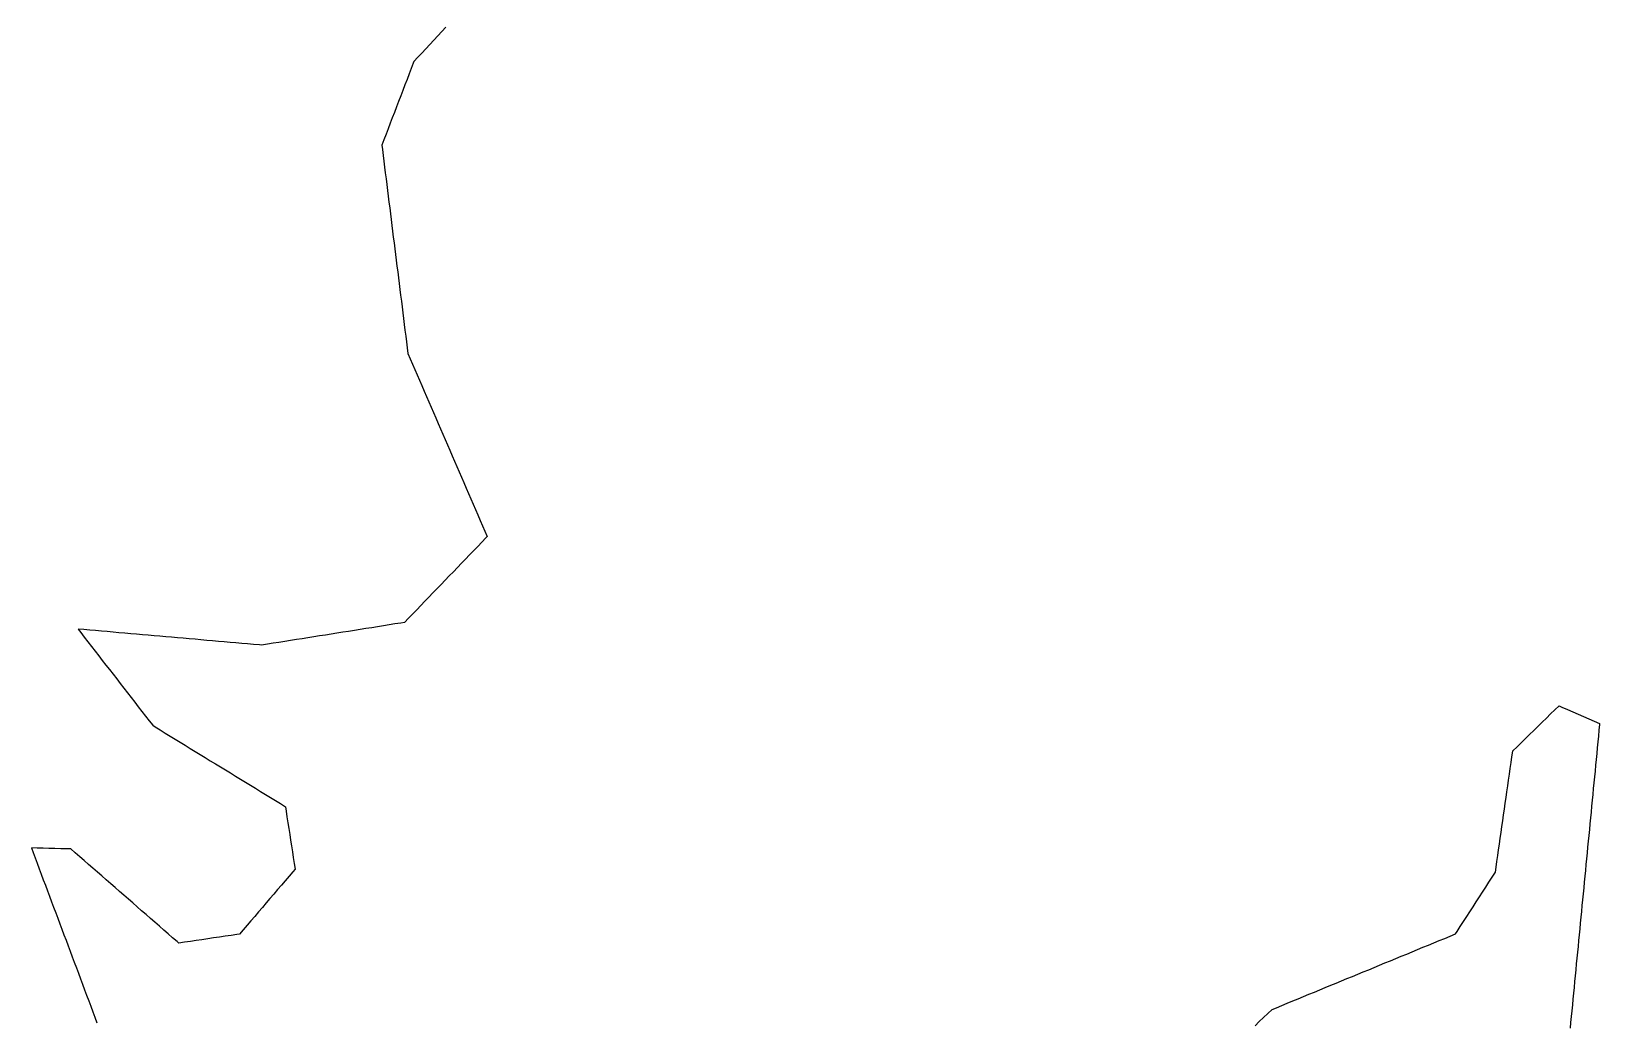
# Model space of a CAD drawing. Header units: millimetres. Extents: x 32 to 3054, y 42 to 5568.
# Drawn here: x 190.7 to 457.8, y 2965.5 to 3134.3 of the extents above; entities that cross this region are included whole.
import ezdxf

# ---------------------------------------------------------------- set-up
doc = ezdxf.new("R2010")
doc.units = ezdxf.units.MM
doc.layers.add('ALL_ISLANDS', color=7, linetype='Continuous')
doc.layers.add('OUTLINE_ISLAND_01', color=7, linetype='Continuous')

msp = doc.modelspace()

# ---------------------------------------------------------------- linework, layer by layer
at = {"layer": 'ALL_ISLANDS'}
for points in [[(261.279, 3134.9694), (260.5965, 3134.2386), (259.914, 3133.5077), (259.2315, 3132.7768), (258.549, 3132.046), (257.8664, 3131.3151), (257.1839, 3130.5842), (256.5014, 3129.8534), (255.8189, 3129.1225), (255.7269, 3128.8822), (255.3693, 3127.9483), (255.0117, 3127.0144), (254.6541, 3126.0805), (254.2965, 3125.1466), (253.9389, 3124.2127), (253.5814, 3123.2789), (253.2238, 3122.345), (252.8662, 3121.4111), (252.5086, 3120.4772), (252.151, 3119.5433), (251.7935, 3118.6095), (251.4359, 3117.6756), (251.0783, 3116.7417), (250.7207, 3115.8078), (250.3631, 3114.8739), (250.456, 3114.132), (250.5802, 3113.1397), (250.7044, 3112.1474), (250.8286, 3111.1552), (250.9529, 3110.1629), (251.0771, 3109.1707), (251.2013, 3108.1784), (251.3255, 3107.1862), (251.4497, 3106.1939), (251.5739, 3105.2017), (251.6981, 3104.2094), (251.8223, 3103.2171), (251.9465, 3102.2249), (252.0707, 3101.2326), (252.1949, 3100.2404), (252.3192, 3099.2481), (252.4434, 3098.2559), (252.5676, 3097.2636), (252.6918, 3096.2713), (252.816, 3095.2791), (252.9402, 3094.2868), (253.0644, 3093.2946), (253.1886, 3092.3023), (253.3128, 3091.3101), (253.437, 3090.3178), (253.5612, 3089.3256), (253.6855, 3088.3333), (253.8097, 3087.341), (253.9339, 3086.3488), (254.0581, 3085.3565), (254.1823, 3084.3643), (254.3065, 3083.372), (254.4307, 3082.3798), (254.5549, 3081.3875), (254.6791, 3080.3952), (254.8033, 3079.403), (255.1858, 3078.5207), (255.5835, 3077.6032), (255.9813, 3076.6857), (256.379, 3075.7682), (256.7767, 3074.8507), (257.1745, 3073.9332), (257.5722, 3073.0157), (257.9699, 3072.0982), (258.3677, 3071.1807), (258.7654, 3070.2632), (259.1631, 3069.3457), (259.5609, 3068.4282), (259.9586, 3067.5107), (260.3563, 3066.5932), (260.7541, 3065.6757), (261.1518, 3064.7582), (261.5495, 3063.8407), (261.9472, 3062.9232), (262.345, 3062.0057), (262.7427, 3061.0882), (263.1404, 3060.1707), (263.5382, 3059.2532), (263.9359, 3058.3356), (264.3336, 3057.4181), (264.7314, 3056.5006), (265.1291, 3055.5831), (265.5268, 3054.6656), (265.9246, 3053.7481), (266.3223, 3052.8306), (266.72, 3051.9131), (267.1178, 3050.9956), (267.5155, 3050.0781), (267.9132, 3049.1606), (268.311, 3048.2431), (268.0892, 3048.0127), (267.3957, 3047.2923), (266.7023, 3046.5718), (266.0088, 3045.8513), (265.3153, 3045.1308), (264.6219, 3044.4103), (263.9284, 3043.6898), (263.2349, 3042.9693), (262.5414, 3042.2489), (261.848, 3041.5284), (261.1545, 3040.8079), (260.461, 3040.0874), (259.7676, 3039.3669), (259.0741, 3038.6464), (258.3806, 3037.9259), (257.6872, 3037.2055), (256.9937, 3036.485), (256.3002, 3035.7645), (255.6067, 3035.044), (254.9133, 3034.3235), (254.2198, 3033.603), (253.5904, 3033.5032), (252.6028, 3033.3465), (251.6151, 3033.1898), (250.6275, 3033.0332), (249.6398, 3032.8765), (248.6522, 3032.7198), (247.6645, 3032.5632), (246.6769, 3032.4065), (245.6892, 3032.2498), (244.7016, 3032.0931), (243.7139, 3031.9365), (242.7263, 3031.7798), (241.7386, 3031.6231), (240.751, 3031.4664), (239.7633, 3031.3098), (238.7757, 3031.1531), (237.788, 3030.9964), (236.8004, 3030.8398), (235.8127, 3030.6831), (234.8251, 3030.5264), (233.8374, 3030.3697), (232.8498, 3030.2131), (231.8621, 3030.0564), (230.8745, 3029.8997), (229.8868, 3029.7431), (229.5058, 3029.7764), (228.5096, 3029.8636), (227.5134, 3029.9508), (226.5172, 3030.038), (225.521, 3030.1252), (224.5248, 3030.2124), (223.5286, 3030.2996), (222.5324, 3030.3868), (221.5363, 3030.474), (220.5401, 3030.5612), (219.5439, 3030.6484), (218.5477, 3030.7356), (217.5515, 3030.8228), (216.5553, 3030.91), (215.5591, 3030.9972), (214.5629, 3031.0844), (213.5667, 3031.1716), (212.5705, 3031.2588), (211.5744, 3031.346), (210.5782, 3031.4332), (209.582, 3031.5204), (208.5858, 3031.6076), (207.5896, 3031.6949), (206.5934, 3031.7821), (205.5972, 3031.8693), (204.601, 3031.9565), (203.6048, 3032.0437), (202.6086, 3032.1309), (201.6124, 3032.2181), (200.6163, 3032.3053), (199.6201, 3032.3925), (198.6239, 3032.4797), (199.0811, 3031.8904), (199.6942, 3031.1003), (200.3072, 3030.3103), (200.9202, 3029.5202), (201.5333, 3028.7302), (202.1463, 3027.9401), (202.7594, 3027.1501), (203.3724, 3026.36), (203.9854, 3025.57), (204.5985, 3024.7799), (205.2115, 3023.9899), (205.8246, 3023.1998), (206.4376, 3022.4098), (207.0506, 3021.6197), (207.6637, 3020.8297), (208.2767, 3020.0396), (208.8898, 3019.2496), (209.5028, 3018.4595), (210.1158, 3017.6695), (210.7289, 3016.8794), (211.3419, 3016.0894), (211.7796, 3015.8209), (212.632, 3015.298), (213.4844, 3014.7751), (214.3368, 3014.2522), (215.1892, 3013.7294), (216.0416, 3013.2065), (216.894, 3012.6836), (217.7464, 3012.1607), (218.5988, 3011.6378), (219.4512, 3011.1149), (220.3036, 3010.5921), (221.156, 3010.0692), (222.0084, 3009.5463), (222.8608, 3009.0234), (223.7132, 3008.5005), (224.5656, 3007.9776), (225.418, 3007.4548), (226.2704, 3006.9319), (227.1228, 3006.409), (227.9753, 3005.8861), (228.8277, 3005.3632), (229.6801, 3004.8403), (230.5325, 3004.3175), (231.3849, 3003.7946), (232.2373, 3003.2717), (233.0897, 3002.7488), (233.9421, 3002.2259), (234.0586, 3001.4765), (234.2123, 3000.4884), (234.366, 2999.5002), (234.5197, 2998.5121), (234.6733, 2997.524), (234.827, 2996.5359), (234.9807, 2995.5478), (235.1343, 2994.5596), (235.288, 2993.5715), (235.4417, 2992.5834), (235.5954, 2991.5953), (235.2172, 2991.1536), (234.5669, 2990.394), (233.9165, 2989.6344), (233.2661, 2988.8748), (232.6157, 2988.1152), (231.9653, 2987.3556), (231.315, 2986.596), (230.6646, 2985.8364), (230.0142, 2985.0767), (229.3638, 2984.3171), (228.7135, 2983.5575), (228.0631, 2982.7979), (227.4127, 2982.0383), (226.7623, 2981.2787), (226.1119, 2980.5191), (225.6738, 2980.4551), (224.6843, 2980.3105), (223.6948, 2980.1659), (222.7053, 2980.0213), (221.7158, 2979.8768), (220.7263, 2979.7322), (219.7368, 2979.5876), (218.7473, 2979.443), (217.7579, 2979.2985), (216.7684, 2979.1539), (215.7789, 2979.0093), (215.4908, 2979.2605), (214.7371, 2979.9177), (213.9833, 2980.5749), (213.2296, 2981.232), (212.4759, 2981.8892), (211.7222, 2982.5464), (210.9684, 2983.2036), (210.2147, 2983.8608), (209.461, 2984.518), (208.7073, 2985.1752), (207.9535, 2985.8324), (207.1998, 2986.4895), (206.4461, 2987.1467), (205.6924, 2987.8039), (204.9386, 2988.4611), (204.1849, 2989.1183), (203.4312, 2989.7755), (202.6775, 2990.4327), (201.9237, 2991.0899), (201.17, 2991.7471), (200.4163, 2992.4042), (199.6626, 2993.0614), (198.9088, 2993.7186), (198.1551, 2994.3758), (197.4014, 2995.033), (196.6755, 2995.0519), (195.6759, 2995.0779), (194.6762, 2995.1038), (193.6765, 2995.1298), (192.6769, 2995.1558), (191.6772, 2995.1818), (190.6776, 2995.2078), (190.9581, 2994.4601), (191.3095, 2993.5239), (191.6608, 2992.5876), (192.0122, 2991.6514), (192.3635, 2990.7151), (192.7148, 2989.7789), (193.0662, 2988.8426), (193.4175, 2987.9064), (193.7689, 2986.9701), (194.1202, 2986.0339), (194.4715, 2985.0977), (194.8229, 2984.1614), (195.1742, 2983.2252), (195.5256, 2982.2889), (195.8769, 2981.3527), (196.2283, 2980.4164), (196.5796, 2979.4802), (196.9309, 2978.5439), (197.2823, 2977.6077), (197.6336, 2976.6714), (197.985, 2975.7352), (198.3363, 2974.7989), (198.6877, 2973.8627), (199.039, 2972.9264), (199.3903, 2971.9902), (199.7417, 2971.0539), (200.093, 2970.1177), (200.4444, 2969.1815), (200.7957, 2968.2452), (201.1471, 2967.309), (201.4984, 2966.3727), (201.8497, 2965.4365)], [(399.072, 2964.9418), (399.797, 2965.6306), (400.5219, 2966.3194), (401.2469, 2967.0081), (401.9719, 2967.6969), (402.7122, 2968.0019), (403.6368, 2968.3829), (404.5614, 2968.7638), (405.486, 2969.1448), (406.4106, 2969.5258), (407.3352, 2969.9067), (408.2598, 2970.2877), (409.1844, 2970.6686), (410.109, 2971.0496), (411.0336, 2971.4306), (411.9581, 2971.8115), (412.8827, 2972.1925), (413.8073, 2972.5734), (414.7319, 2972.9544), (415.6565, 2973.3354), (416.5811, 2973.7163), (417.5057, 2974.0973), (418.4303, 2974.4782), (419.3549, 2974.8592), (420.2795, 2975.2401), (421.2041, 2975.6211), (422.1287, 2976.0021), (423.0532, 2976.383), (423.9778, 2976.764), (424.9024, 2977.1449), (425.827, 2977.5259), (426.7516, 2977.9069), (427.6762, 2978.2878), (428.6008, 2978.6688), (429.5254, 2979.0497), (430.45, 2979.4307), (431.3746, 2979.8117), (432.2992, 2980.1926), (433.2238, 2980.5736), (433.4902, 2980.9859), (434.0328, 2981.8259), (434.5755, 2982.6658), (435.1181, 2983.5058), (435.6608, 2984.3457), (436.2035, 2985.1857), (436.7461, 2986.0256), (437.2888, 2986.8656), (437.8315, 2987.7055), (438.3741, 2988.5455), (438.9168, 2989.3854), (439.4594, 2990.2254), (440.0021, 2991.0653), (440.1244, 2991.9181), (440.2662, 2992.908), (440.4081, 2993.8979), (440.55, 2994.8878), (440.6919, 2995.8777), (440.8338, 2996.8675), (440.9757, 2997.8574), (441.1176, 2998.8473), (441.2595, 2999.8372), (441.4014, 3000.8271), (441.5433, 3001.817), (441.6852, 3002.8068), (441.8271, 3003.7967), (441.969, 3004.7866), (442.1109, 3005.7765), (442.2528, 3006.7664), (442.3947, 3007.7562), (442.5366, 3008.7461), (442.6785, 3009.736), (442.8204, 3010.7259), (442.9623, 3011.7158), (442.9796, 3011.7328), (443.6946, 3012.432), (444.4095, 3013.1312), (445.1244, 3013.8304), (445.8393, 3014.5296), (446.5543, 3015.2288), (447.2692, 3015.928), (447.9841, 3016.6272), (448.699, 3017.3264), (449.414, 3018.0256), (450.1289, 3018.7248), (450.8438, 3019.424), (451.3505, 3019.2017), (452.2662, 3018.7999), (453.1819, 3018.3981), (454.0977, 3017.9963), (455.0134, 3017.5944), (455.9291, 3017.1926), (456.8448, 3016.7908), (457.7606, 3016.389), (457.7476, 3016.2559), (457.6511, 3015.2606), (457.5545, 3014.2653), (457.4579, 3013.2699), (457.3613, 3012.2746), (457.2647, 3011.2793), (457.1682, 3010.284), (457.0716, 3009.2886), (456.975, 3008.2933), (456.8784, 3007.298), (456.7819, 3006.3026), (456.6853, 3005.3073), (456.5887, 3004.312), (456.4921, 3003.3167), (456.3955, 3002.3213), (456.299, 3001.326), (456.2024, 3000.3307), (456.1058, 2999.3354), (456.0092, 2998.34), (455.9127, 2997.3447), (455.8161, 2996.3494), (455.7195, 2995.3541), (455.6229, 2994.3587), (455.5263, 2993.3634), (455.4298, 2992.3681), (455.3332, 2991.3728), (455.2366, 2990.3774), (455.14, 2989.3821), (455.0434, 2988.3868), (454.9469, 2987.3915), (454.8503, 2986.3961), (454.7537, 2985.4008), (454.6571, 2984.4055), (454.5606, 2983.4102), (454.464, 2982.4148), (454.3674, 2981.4195), (454.2708, 2980.4242), (454.1742, 2979.4289), (454.0777, 2978.4335), (453.9811, 2977.4382), (453.8845, 2976.4429), (453.7879, 2975.4476), (453.6913, 2974.4522), (453.5948, 2973.4569), (453.4982, 2972.4616), (453.4016, 2971.4663), (453.305, 2970.4709), (453.2085, 2969.4756), (453.1119, 2968.4803), (453.0153, 2967.485), (452.9187, 2966.4896), (452.8221, 2965.4943), (452.7256, 2964.499)]]:
    msp.add_lwpolyline(points, dxfattribs=at)
at = {"layer": 'OUTLINE_ISLAND_01'}
for points in [[(261.279, 3134.9694), (260.5965, 3134.2386), (259.914, 3133.5077), (259.2315, 3132.7768), (258.549, 3132.046), (257.8664, 3131.3151), (257.1839, 3130.5842), (256.5014, 3129.8534), (255.8189, 3129.1225), (255.7269, 3128.8822), (255.3693, 3127.9483), (255.0117, 3127.0144), (254.6541, 3126.0805), (254.2965, 3125.1466), (253.9389, 3124.2127), (253.5814, 3123.2789), (253.2238, 3122.345), (252.8662, 3121.4111), (252.5086, 3120.4772), (252.151, 3119.5433), (251.7935, 3118.6095), (251.4359, 3117.6756), (251.0783, 3116.7417), (250.7207, 3115.8078), (250.3631, 3114.8739), (250.456, 3114.132), (250.5802, 3113.1397), (250.7044, 3112.1474), (250.8286, 3111.1552), (250.9529, 3110.1629), (251.0771, 3109.1707), (251.2013, 3108.1784), (251.3255, 3107.1862), (251.4497, 3106.1939), (251.5739, 3105.2017), (251.6981, 3104.2094), (251.8223, 3103.2171), (251.9465, 3102.2249), (252.0707, 3101.2326), (252.1949, 3100.2404), (252.3192, 3099.2481), (252.4434, 3098.2559), (252.5676, 3097.2636), (252.6918, 3096.2713), (252.816, 3095.2791), (252.9402, 3094.2868), (253.0644, 3093.2946), (253.1886, 3092.3023), (253.3128, 3091.3101), (253.437, 3090.3178), (253.5612, 3089.3256), (253.6855, 3088.3333), (253.8097, 3087.341), (253.9339, 3086.3488), (254.0581, 3085.3565), (254.1823, 3084.3643), (254.3065, 3083.372), (254.4307, 3082.3798), (254.5549, 3081.3875), (254.6791, 3080.3952), (254.8033, 3079.403), (255.1858, 3078.5207), (255.5835, 3077.6032), (255.9813, 3076.6857), (256.379, 3075.7682), (256.7767, 3074.8507), (257.1745, 3073.9332), (257.5722, 3073.0157), (257.9699, 3072.0982), (258.3677, 3071.1807), (258.7654, 3070.2632), (259.1631, 3069.3457), (259.5609, 3068.4282), (259.9586, 3067.5107), (260.3563, 3066.5932), (260.7541, 3065.6757), (261.1518, 3064.7582), (261.5495, 3063.8407), (261.9472, 3062.9232), (262.345, 3062.0057), (262.7427, 3061.0882), (263.1404, 3060.1707), (263.5382, 3059.2532), (263.9359, 3058.3356), (264.3336, 3057.4181), (264.7314, 3056.5006), (265.1291, 3055.5831), (265.5268, 3054.6656), (265.9246, 3053.7481), (266.3223, 3052.8306), (266.72, 3051.9131), (267.1178, 3050.9956), (267.5155, 3050.0781), (267.9132, 3049.1606), (268.311, 3048.2431), (268.0892, 3048.0127), (267.3957, 3047.2923), (266.7023, 3046.5718), (266.0088, 3045.8513), (265.3153, 3045.1308), (264.6219, 3044.4103), (263.9284, 3043.6898), (263.2349, 3042.9693), (262.5414, 3042.2489), (261.848, 3041.5284), (261.1545, 3040.8079), (260.461, 3040.0874), (259.7676, 3039.3669), (259.0741, 3038.6464), (258.3806, 3037.9259), (257.6872, 3037.2055), (256.9937, 3036.485), (256.3002, 3035.7645), (255.6067, 3035.044), (254.9133, 3034.3235), (254.2198, 3033.603), (253.5904, 3033.5032), (252.6028, 3033.3465), (251.6151, 3033.1898), (250.6275, 3033.0332), (249.6398, 3032.8765), (248.6522, 3032.7198), (247.6645, 3032.5632), (246.6769, 3032.4065), (245.6892, 3032.2498), (244.7016, 3032.0931), (243.7139, 3031.9365), (242.7263, 3031.7798), (241.7386, 3031.6231), (240.751, 3031.4664), (239.7633, 3031.3098), (238.7757, 3031.1531), (237.788, 3030.9964), (236.8004, 3030.8398), (235.8127, 3030.6831), (234.8251, 3030.5264), (233.8374, 3030.3697), (232.8498, 3030.2131), (231.8621, 3030.0564), (230.8745, 3029.8997), (229.8868, 3029.7431), (229.5058, 3029.7764), (228.5096, 3029.8636), (227.5134, 3029.9508), (226.5172, 3030.038), (225.521, 3030.1252), (224.5248, 3030.2124), (223.5286, 3030.2996), (222.5324, 3030.3868), (221.5363, 3030.474), (220.5401, 3030.5612), (219.5439, 3030.6484), (218.5477, 3030.7356), (217.5515, 3030.8228), (216.5553, 3030.91), (215.5591, 3030.9972), (214.5629, 3031.0844), (213.5667, 3031.1716), (212.5705, 3031.2588), (211.5744, 3031.346), (210.5782, 3031.4332), (209.582, 3031.5204), (208.5858, 3031.6076), (207.5896, 3031.6949), (206.5934, 3031.7821), (205.5972, 3031.8693), (204.601, 3031.9565), (203.6048, 3032.0437), (202.6086, 3032.1309), (201.6124, 3032.2181), (200.6163, 3032.3053), (199.6201, 3032.3925), (198.6239, 3032.4797), (199.0811, 3031.8904), (199.6942, 3031.1003), (200.3072, 3030.3103), (200.9202, 3029.5202), (201.5333, 3028.7302), (202.1463, 3027.9401), (202.7594, 3027.1501), (203.3724, 3026.36), (203.9854, 3025.57), (204.5985, 3024.7799), (205.2115, 3023.9899), (205.8246, 3023.1998), (206.4376, 3022.4098), (207.0506, 3021.6197), (207.6637, 3020.8297), (208.2767, 3020.0396), (208.8898, 3019.2496), (209.5028, 3018.4595), (210.1158, 3017.6695), (210.7289, 3016.8794), (211.3419, 3016.0894), (211.7796, 3015.8209), (212.632, 3015.298), (213.4844, 3014.7751), (214.3368, 3014.2522), (215.1892, 3013.7294), (216.0416, 3013.2065), (216.894, 3012.6836), (217.7464, 3012.1607), (218.5988, 3011.6378), (219.4512, 3011.1149), (220.3036, 3010.5921), (221.156, 3010.0692), (222.0084, 3009.5463), (222.8608, 3009.0234), (223.7132, 3008.5005), (224.5656, 3007.9776), (225.418, 3007.4548), (226.2704, 3006.9319), (227.1228, 3006.409), (227.9753, 3005.8861), (228.8277, 3005.3632), (229.6801, 3004.8403), (230.5325, 3004.3175), (231.3849, 3003.7946), (232.2373, 3003.2717), (233.0897, 3002.7488), (233.9421, 3002.2259), (234.0586, 3001.4765), (234.2123, 3000.4884), (234.366, 2999.5002), (234.5197, 2998.5121), (234.6733, 2997.524), (234.827, 2996.5359), (234.9807, 2995.5478), (235.1343, 2994.5596), (235.288, 2993.5715), (235.4417, 2992.5834), (235.5954, 2991.5953), (235.2172, 2991.1536), (234.5669, 2990.394), (233.9165, 2989.6344), (233.2661, 2988.8748), (232.6157, 2988.1152), (231.9653, 2987.3556), (231.315, 2986.596), (230.6646, 2985.8364), (230.0142, 2985.0767), (229.3638, 2984.3171), (228.7135, 2983.5575), (228.0631, 2982.7979), (227.4127, 2982.0383), (226.7623, 2981.2787), (226.1119, 2980.5191), (225.6738, 2980.4551), (224.6843, 2980.3105), (223.6948, 2980.1659), (222.7053, 2980.0213), (221.7158, 2979.8768), (220.7263, 2979.7322), (219.7368, 2979.5876), (218.7473, 2979.443), (217.7579, 2979.2985), (216.7684, 2979.1539), (215.7789, 2979.0093), (215.4908, 2979.2605), (214.7371, 2979.9177), (213.9833, 2980.5749), (213.2296, 2981.232), (212.4759, 2981.8892), (211.7222, 2982.5464), (210.9684, 2983.2036), (210.2147, 2983.8608), (209.461, 2984.518), (208.7073, 2985.1752), (207.9535, 2985.8324), (207.1998, 2986.4895), (206.4461, 2987.1467), (205.6924, 2987.8039), (204.9386, 2988.4611), (204.1849, 2989.1183), (203.4312, 2989.7755), (202.6775, 2990.4327), (201.9237, 2991.0899), (201.17, 2991.7471), (200.4163, 2992.4042), (199.6626, 2993.0614), (198.9088, 2993.7186), (198.1551, 2994.3758), (197.4014, 2995.033), (196.6755, 2995.0519), (195.6759, 2995.0779), (194.6762, 2995.1038), (193.6765, 2995.1298), (192.6769, 2995.1558), (191.6772, 2995.1818), (190.6776, 2995.2078), (190.9581, 2994.4601), (191.3095, 2993.5239), (191.6608, 2992.5876), (192.0122, 2991.6514), (192.3635, 2990.7151), (192.7148, 2989.7789), (193.0662, 2988.8426), (193.4175, 2987.9064), (193.7689, 2986.9701), (194.1202, 2986.0339), (194.4715, 2985.0977), (194.8229, 2984.1614), (195.1742, 2983.2252), (195.5256, 2982.2889), (195.8769, 2981.3527), (196.2283, 2980.4164), (196.5796, 2979.4802), (196.9309, 2978.5439), (197.2823, 2977.6077), (197.6336, 2976.6714), (197.985, 2975.7352), (198.3363, 2974.7989), (198.6877, 2973.8627), (199.039, 2972.9264), (199.3903, 2971.9902), (199.7417, 2971.0539), (200.093, 2970.1177), (200.4444, 2969.1815), (200.7957, 2968.2452), (201.1471, 2967.309), (201.4984, 2966.3727), (201.8497, 2965.4365)], [(399.072, 2964.9418), (399.797, 2965.6306), (400.5219, 2966.3194), (401.2469, 2967.0081), (401.9719, 2967.6969), (402.7122, 2968.0019), (403.6368, 2968.3829), (404.5614, 2968.7638), (405.486, 2969.1448), (406.4106, 2969.5258), (407.3352, 2969.9067), (408.2598, 2970.2877), (409.1844, 2970.6686), (410.109, 2971.0496), (411.0336, 2971.4306), (411.9581, 2971.8115), (412.8827, 2972.1925), (413.8073, 2972.5734), (414.7319, 2972.9544), (415.6565, 2973.3354), (416.5811, 2973.7163), (417.5057, 2974.0973), (418.4303, 2974.4782), (419.3549, 2974.8592), (420.2795, 2975.2401), (421.2041, 2975.6211), (422.1287, 2976.0021), (423.0532, 2976.383), (423.9778, 2976.764), (424.9024, 2977.1449), (425.827, 2977.5259), (426.7516, 2977.9069), (427.6762, 2978.2878), (428.6008, 2978.6688), (429.5254, 2979.0497), (430.45, 2979.4307), (431.3746, 2979.8117), (432.2992, 2980.1926), (433.2238, 2980.5736), (433.4902, 2980.9859), (434.0328, 2981.8259), (434.5755, 2982.6658), (435.1181, 2983.5058), (435.6608, 2984.3457), (436.2035, 2985.1857), (436.7461, 2986.0256), (437.2888, 2986.8656), (437.8315, 2987.7055), (438.3741, 2988.5455), (438.9168, 2989.3854), (439.4594, 2990.2254), (440.0021, 2991.0653), (440.1244, 2991.9181), (440.2662, 2992.908), (440.4081, 2993.8979), (440.55, 2994.8878), (440.6919, 2995.8777), (440.8338, 2996.8675), (440.9757, 2997.8574), (441.1176, 2998.8473), (441.2595, 2999.8372), (441.4014, 3000.8271), (441.5433, 3001.817), (441.6852, 3002.8068), (441.8271, 3003.7967), (441.969, 3004.7866), (442.1109, 3005.7765), (442.2528, 3006.7664), (442.3947, 3007.7562), (442.5366, 3008.7461), (442.6785, 3009.736), (442.8204, 3010.7259), (442.9623, 3011.7158), (442.9796, 3011.7328), (443.6946, 3012.432), (444.4095, 3013.1312), (445.1244, 3013.8304), (445.8393, 3014.5296), (446.5543, 3015.2288), (447.2692, 3015.928), (447.9841, 3016.6272), (448.699, 3017.3264), (449.414, 3018.0256), (450.1289, 3018.7248), (450.8438, 3019.424), (451.3505, 3019.2017), (452.2662, 3018.7999), (453.1819, 3018.3981), (454.0977, 3017.9963), (455.0134, 3017.5944), (455.9291, 3017.1926), (456.8448, 3016.7908), (457.7606, 3016.389), (457.7476, 3016.2559), (457.6511, 3015.2606), (457.5545, 3014.2653), (457.4579, 3013.2699), (457.3613, 3012.2746), (457.2647, 3011.2793), (457.1682, 3010.284), (457.0716, 3009.2886), (456.975, 3008.2933), (456.8784, 3007.298), (456.7819, 3006.3026), (456.6853, 3005.3073), (456.5887, 3004.312), (456.4921, 3003.3167), (456.3955, 3002.3213), (456.299, 3001.326), (456.2024, 3000.3307), (456.1058, 2999.3354), (456.0092, 2998.34), (455.9127, 2997.3447), (455.8161, 2996.3494), (455.7195, 2995.3541), (455.6229, 2994.3587), (455.5263, 2993.3634), (455.4298, 2992.3681), (455.3332, 2991.3728), (455.2366, 2990.3774), (455.14, 2989.3821), (455.0434, 2988.3868), (454.9469, 2987.3915), (454.8503, 2986.3961), (454.7537, 2985.4008), (454.6571, 2984.4055), (454.5606, 2983.4102), (454.464, 2982.4148), (454.3674, 2981.4195), (454.2708, 2980.4242), (454.1742, 2979.4289), (454.0777, 2978.4335), (453.9811, 2977.4382), (453.8845, 2976.4429), (453.7879, 2975.4476), (453.6913, 2974.4522), (453.5948, 2973.4569), (453.4982, 2972.4616), (453.4016, 2971.4663), (453.305, 2970.4709), (453.2085, 2969.4756), (453.1119, 2968.4803), (453.0153, 2967.485), (452.9187, 2966.4896), (452.8221, 2965.4943), (452.7256, 2964.499)]]:
    msp.add_lwpolyline(points, dxfattribs=at)

doc.saveas('drawing.dxf')
